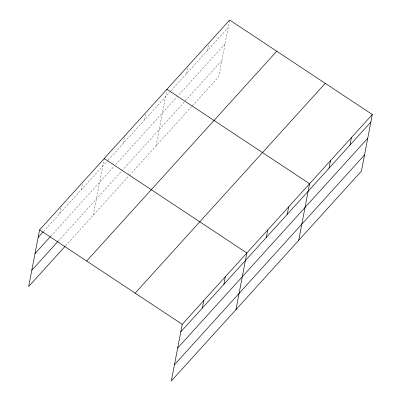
<?xml version="1.0" encoding="UTF-8"?>
<svg xmlns="http://www.w3.org/2000/svg" width="401" height="401" viewBox="0 0 401 401"><rect width="100%" height="100%" fill="white"/><g stroke="black" fill="none" stroke-linecap="round" stroke-linejoin="round"><path stroke-width="0.3" stroke-dasharray="2 1.5" d="M59.679 213.623L61.132 206.089M81.223 189.843L82.561 182.891M93.308 215.157L104.215 158.53M123.673 142.987L125.122 135.453M144.581 119.904L145.919 112.952M156.034 145.914L166.941 89.293M186.395 73.744L187.738 66.792M207.307 50.666L208.645 43.709M229.552 20.631L218.761 76.676L191.999 106.22M43.524 231.457L107.779 160.525M108.2 160.064L170.505 91.288M170.926 90.826L228.214 27.584M50.762 236.229L113.859 166.57M115.533 164.726L225.091 43.784M58.315 241.026L221.878 60.476M65.553 245.793L128.856 175.919M129.272 175.458L191.578 106.681"/><path stroke-width="0.6" d="M372.318 114.506L182.239 324.324L171.337 380.95L361.411 171.132L372.318 114.506L229.663 20.05L39.589 229.868L28.682 286.494L65.137 246.254M202.33 308.083L203.783 300.544M223.873 284.304L225.322 276.765M235.963 309.612L246.866 252.986L104.215 158.53M266.324 237.442L267.773 229.908M287.231 214.36L288.685 206.826M298.685 240.369L309.592 183.748L166.941 89.293M329.051 168.199L330.499 160.666M349.958 145.122L351.406 137.588M38.135 237.402L43.107 231.918M35.017 253.602L50.346 236.685M31.804 270.294L57.904 241.487M86.661 261.041L276.74 51.223M135.167 293.156L325.241 83.338M180.791 331.863L370.865 122.039M177.668 348.058L367.747 138.24M174.455 364.75L364.529 154.931M39.589 229.868L182.239 324.324"/></g></svg>
